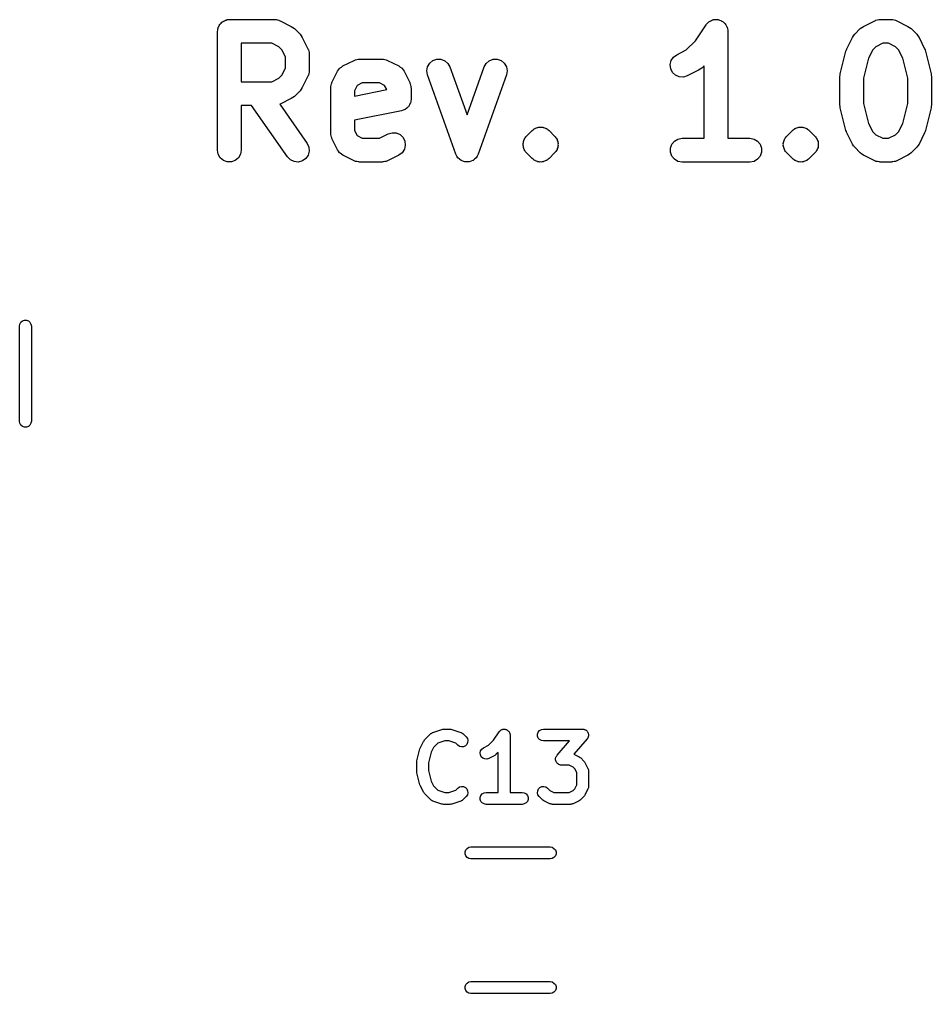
# Model space of a CAD drawing. Extents: x 76 to 223, y -93 to -41.
# Drawn here: x 168.8 to 180.31, y -53.42 to -41.13 of the extents above; entities that cross this region are included whole.
import ezdxf

# ---------------------------------------------------------------- set-up
doc = ezdxf.new("R2010")
doc.units = 0
doc.header["$MEASUREMENT"] = 0
doc.layers.add('BLACK', color=7, linetype='CONTINUOUS')

msp = doc.modelspace()

# ---------------------------------------------------------------- linework, layer by layer
at = {"layer": 'Black'}
for p, q in [((171.329, -41.1935), (171.335, -41.1822)), ((171.335, -41.1822), (171.345, -41.1737)), ((171.345, -41.1737), (171.354, -41.1637)), ((171.354, -41.1637), (171.365, -41.1571)), ((171.365, -41.1571), (171.375, -41.1487)), ((171.375, -41.1487), (171.387, -41.1442)), ((171.387, -41.1442), (171.399, -41.1376)), ((171.399, -41.1376), (171.412, -41.1353)), ((171.412, -41.1353), (171.424, -41.1308)), ((171.424, -41.1308), (171.437, -41.1308)), ((171.437, -41.1308), (171.45, -41.1286)), ((171.45, -41.1286), (172.021, -41.1286)), ((172.021, -41.1286), (172.03, -41.1301)), ((172.03, -41.1301), (172.039, -41.1296)), ((172.039, -41.1296), (172.055, -41.1346)), ((172.055, -41.1346), (172.073, -41.1376)), ((172.073, -41.1376), (172.08, -41.1419)), ((172.08, -41.1419), (172.089, -41.1444)), ((172.089, -41.1444), (172.231, -41.2158)), ((177.468, -41.1954), (177.474, -41.1894)), ((177.474, -41.1894), (177.478, -41.1822)), ((177.478, -41.1822), (177.492, -41.1706)), ((177.492, -41.1706), (177.504, -41.1577)), ((177.504, -41.1577), (177.511, -41.154)), ((177.511, -41.154), (177.518, -41.1487)), ((177.518, -41.1487), (177.535, -41.1425)), ((177.535, -41.1425), (177.551, -41.1346)), ((177.551, -41.1346), (177.559, -41.1337)), ((177.559, -41.1337), (177.567, -41.1308)), ((177.567, -41.1308), (177.585, -41.1308)), ((177.585, -41.1308), (177.603, -41.1289)), ((177.603, -41.1289), (177.611, -41.1308)), ((177.611, -41.1308), (177.619, -41.1308)), ((177.619, -41.1308), (177.636, -41.137)), ((177.636, -41.137), (177.653, -41.1412)), ((177.653, -41.1412), (177.66, -41.1458)), ((177.66, -41.1458), (177.668, -41.1487)), ((177.668, -41.1487), (177.682, -41.1602)), ((177.682, -41.1602), (177.696, -41.1701)), ((177.696, -41.1701), (177.701, -41.1768)), ((177.701, -41.1768), (177.708, -41.1822)), ((177.708, -41.1822), (177.717, -41.1977)), ((179.454, -41.2158), (179.597, -41.1444)), ((179.597, -41.1444), (179.605, -41.1419)), ((179.605, -41.1419), (179.613, -41.1376)), ((179.613, -41.1376), (179.63, -41.1346)), ((179.63, -41.1346), (179.647, -41.1296)), ((179.647, -41.1296), (179.656, -41.1301)), ((179.656, -41.1301), (179.664, -41.1286)), ((179.664, -41.1286), (179.807, -41.1286)), ((179.807, -41.1286), (179.816, -41.1301)), ((179.816, -41.1301), (179.824, -41.1296)), ((179.824, -41.1296), (179.841, -41.1346)), ((179.841, -41.1346), (179.858, -41.1376)), ((179.858, -41.1376), (179.866, -41.1419)), ((179.866, -41.1419), (179.874, -41.1444)), ((179.874, -41.1444), (180.017, -41.2158)), ((171.3, -41.2786), (171.302, -41.2656)), ((171.3, -42.7786), (171.3, -41.2786)), ((171.302, -41.2525), (171.307, -41.2402)), ((171.302, -41.2656), (171.302, -41.2525)), ((171.307, -41.2402), (171.309, -41.2273)), ((171.309, -41.2273), (171.316, -41.2159)), ((171.316, -41.2159), (171.32, -41.2036)), ((171.32, -41.2036), (171.329, -41.1935)), ((172.231, -41.2158), (172.251, -41.2301)), ((172.251, -41.2301), (172.27, -41.2439)), ((172.27, -41.2439), (172.342, -41.3154)), ((172.342, -41.3154), (172.356, -41.3351)), ((177.333, -41.3973), (177.468, -41.1954)), ((177.717, -41.1977), (177.727, -41.2121)), ((177.727, -41.2121), (177.73, -41.2201)), ((177.73, -41.2201), (177.734, -41.2273)), ((177.734, -41.2273), (177.737, -41.2449)), ((177.737, -41.2449), (177.742, -41.2621)), ((177.742, -41.2621), (177.741, -41.2704)), ((177.741, -41.2704), (177.743, -41.2786)), ((177.743, -41.2786), (177.743, -42.6286)), ((179.33, -41.335), (179.344, -41.3154)), ((179.344, -41.3154), (179.415, -41.2439)), ((179.415, -41.2439), (179.435, -41.2301)), ((179.435, -41.2301), (179.454, -41.2158)), ((180.017, -41.2158), (180.036, -41.2301)), ((180.036, -41.2301), (180.056, -41.2439)), ((180.056, -41.2439), (180.127, -41.3154)), ((180.127, -41.3154), (180.141, -41.335)), ((171.6, -41.4286), (171.6, -41.9143)), ((171.986, -41.4286), (171.6, -41.4286)), ((172.075, -41.4733), (171.986, -41.4286)), ((172.356, -41.3351), (172.37, -41.3543)), ((172.37, -41.3543), (172.441, -41.4972)), ((177.218, -41.5124), (177.333, -41.3973)), ((179.244, -41.4972), (179.316, -41.3543)), ((179.316, -41.3543), (179.33, -41.335)), ((179.7, -41.4286), (179.61, -41.4733)), ((179.772, -41.4286), (179.7, -41.4286)), ((179.861, -41.4733), (179.772, -41.4286)), ((180.141, -41.335), (180.156, -41.3543)), ((180.156, -41.3543), (180.227, -41.4972)), ((172.112, -41.5103), (172.075, -41.4733)), ((172.157, -41.5997), (172.112, -41.5103)), ((172.441, -41.4972), (172.444, -41.5055)), ((172.444, -41.5055), (172.448, -41.513)), ((172.448, -41.513), (172.451, -41.5303)), ((172.451, -41.5303), (172.456, -41.5471)), ((172.456, -41.5471), (172.456, -41.5558)), ((172.456, -41.5558), (172.457, -41.5643)), ((177.097, -41.573), (177.218, -41.5124)), ((179.162, -41.8136), (179.233, -41.5279)), ((179.233, -41.5279), (179.24, -41.5129)), ((179.24, -41.5129), (179.244, -41.4972)), ((179.573, -41.5103), (179.52, -41.6166)), ((179.61, -41.4733), (179.573, -41.5103)), ((179.898, -41.5103), (179.861, -41.4733)), ((179.951, -41.6166), (179.898, -41.5103)), ((180.227, -41.4972), (180.232, -41.5129)), ((180.232, -41.5129), (180.238, -41.5279)), ((180.238, -41.5279), (180.31, -41.8136)), ((172.157, -41.7432), (172.157, -41.5997)), ((172.457, -41.5643), (172.457, -41.7786)), ((172.883, -41.7158), (173.026, -41.6444)), ((173.026, -41.6444), (173.034, -41.6419)), ((173.034, -41.6419), (173.042, -41.6376)), ((173.042, -41.6376), (173.059, -41.6346)), ((173.059, -41.6346), (173.076, -41.6296)), ((173.076, -41.6296), (173.084, -41.6301)), ((173.084, -41.6301), (173.093, -41.6286)), ((173.093, -41.6286), (173.379, -41.6286)), ((173.379, -41.6286), (173.387, -41.6301)), ((173.387, -41.6301), (173.396, -41.6296)), ((173.396, -41.6296), (173.413, -41.6346)), ((173.413, -41.6346), (173.43, -41.6376)), ((173.43, -41.6376), (173.437, -41.6419)), ((173.437, -41.6419), (173.446, -41.6444)), ((173.446, -41.6444), (173.589, -41.7158)), ((173.952, -41.7264), (173.979, -41.6815)), ((173.979, -41.6815), (174.019, -41.6482)), ((174.019, -41.6482), (174.068, -41.6307)), ((174.068, -41.6307), (174.12, -41.631)), ((174.12, -41.631), (174.169, -41.6491)), ((174.169, -41.6491), (174.208, -41.6828)), ((174.208, -41.6828), (174.234, -41.7281)), ((174.666, -41.7281), (174.692, -41.6828)), ((174.692, -41.6828), (174.731, -41.6491)), ((174.731, -41.6491), (174.78, -41.631)), ((174.78, -41.631), (174.832, -41.6307)), ((174.832, -41.6307), (174.881, -41.6482)), ((174.881, -41.6482), (174.921, -41.6815)), ((174.921, -41.6815), (174.948, -41.7264)), ((177.015, -41.6982), (177.027, -41.6475)), ((177.027, -41.6475), (177.055, -41.604)), ((177.055, -41.604), (177.097, -41.573)), ((179.52, -41.6166), (179.457, -41.8685)), ((180.014, -41.8685), (179.951, -41.6166)), ((172.112, -41.8326), (172.157, -41.7432)), ((172.456, -41.7957), (172.451, -41.8126)), ((172.457, -41.7786), (172.456, -41.7871)), ((172.456, -41.7871), (172.456, -41.7957)), ((172.744, -41.9258), (172.816, -41.7829)), ((172.816, -41.7829), (172.829, -41.7652)), ((172.829, -41.7652), (172.841, -41.7469)), ((172.841, -41.7469), (172.844, -41.7444)), ((172.844, -41.7444), (172.847, -41.7411)), ((172.847, -41.7411), (172.865, -41.729)), ((172.865, -41.729), (172.883, -41.7158)), ((173.589, -41.7158), (173.606, -41.7289)), ((173.606, -41.7289), (173.625, -41.7411)), ((173.625, -41.7411), (173.627, -41.7444)), ((173.627, -41.7444), (173.63, -41.7469)), ((173.63, -41.7469), (173.642, -41.7652)), ((173.642, -41.7652), (173.656, -41.7829)), ((173.656, -41.7829), (173.727, -41.9258)), ((173.943, -41.7777), (173.952, -41.7264)), ((173.952, -41.829), (173.943, -41.7777)), ((174.234, -41.7281), (174.45, -42.3326)), ((174.45, -42.3326), (174.666, -41.7281)), ((174.948, -41.7264), (174.957, -41.7777)), ((174.957, -41.7777), (174.948, -41.829)), ((177.021, -41.7499), (177.015, -41.6982)), ((177.044, -41.7965), (177.021, -41.7499)), ((177.082, -41.8323), (177.044, -41.7965)), ((177.374, -41.7699), (177.231, -41.8413)), ((177.394, -41.7556), (177.374, -41.7699)), ((177.413, -41.7418), (177.394, -41.7556)), ((177.443, -41.7121), (177.413, -41.7418)), ((177.443, -42.6286), (177.443, -41.7121)), ((171.6, -41.9143), (171.986, -41.9143)), ((171.986, -41.9143), (172.075, -41.8696)), ((172.075, -41.8696), (172.112, -41.8326)), ((172.441, -41.8457), (172.37, -41.9885)), ((172.444, -41.8374), (172.441, -41.8457)), ((172.448, -41.8299), (172.444, -41.8374)), ((172.451, -41.8126), (172.448, -41.8299)), ((172.742, -41.9341), (172.744, -41.9258)), ((173.128, -41.9286), (173.062, -41.9618)), ((173.343, -41.9286), (173.128, -41.9286)), ((173.41, -41.9618), (173.343, -41.9286)), ((173.727, -41.9258), (173.729, -41.9341)), ((174.309, -42.829), (173.952, -41.829)), ((174.948, -41.829), (174.591, -42.829)), ((177.129, -41.853), (177.082, -41.8323)), ((177.181, -41.8562), (177.129, -41.853)), ((177.231, -41.8413), (177.181, -41.8562)), ((179.157, -41.85), (179.16, -41.8319)), ((179.157, -42.2071), (179.157, -41.85)), ((179.16, -41.8319), (179.162, -41.8136)), ((179.457, -41.8685), (179.457, -42.1887)), ((180.014, -42.1887), (180.014, -41.8685)), ((180.31, -41.8136), (180.311, -41.8319)), ((180.311, -41.8319), (180.314, -41.85)), ((180.314, -41.85), (180.314, -42.2071)), ((172.342, -42.0275), (172.27, -42.0989)), ((172.356, -42.0078), (172.342, -42.0275)), ((172.37, -41.9885), (172.356, -42.0078)), ((172.729, -41.9929), (172.73, -41.9843)), ((172.729, -42.5643), (172.729, -41.9929)), ((172.73, -41.9757), (172.735, -41.9589)), ((172.73, -41.9843), (172.73, -41.9757)), ((172.735, -41.9589), (172.738, -41.9416)), ((172.738, -41.9416), (172.742, -41.9341)), ((173.062, -41.9618), (173.029, -42.0283)), ((173.029, -42.0956), (173.436, -42.0142)), ((173.029, -42.0283), (173.029, -42.0956)), ((173.436, -42.0142), (173.41, -41.9618)), ((173.729, -41.9341), (173.734, -41.9416)), ((173.734, -41.9416), (173.737, -41.9589)), ((173.737, -41.9589), (173.742, -41.9757)), ((173.742, -41.9757), (173.741, -41.9843)), ((173.741, -41.9843), (173.743, -41.9929)), ((173.743, -41.9929), (173.743, -42.1357)), ((172.231, -42.127), (172.089, -42.1985)), ((172.251, -42.1127), (172.231, -42.127)), ((172.27, -42.0989), (172.251, -42.1127)), ((173.739, -42.1597), (173.735, -42.1838)), ((173.743, -42.1357), (173.739, -42.1597)), ((171.729, -42.2143), (171.6, -42.2143)), ((171.6, -42.2143), (171.6, -42.7786)), ((172.184, -42.8646), (171.729, -42.2143)), ((172.089, -42.1985), (172.085, -42.1995)), ((172.085, -42.1995), (172.43, -42.6926)), ((173.622, -42.2828), (173.029, -42.4015)), ((173.645, -42.2739), (173.622, -42.2828)), ((173.668, -42.2656), (173.645, -42.2739)), ((173.669, -42.2645), (173.668, -42.2656)), ((173.671, -42.2639), (173.669, -42.2645)), ((173.689, -42.2478), (173.671, -42.2639)), ((173.708, -42.2321), (173.689, -42.2478)), ((173.709, -42.2306), (173.708, -42.2321)), ((173.71, -42.2295), (173.709, -42.2306)), ((173.722, -42.2081), (173.71, -42.2295)), ((173.734, -42.187), (173.722, -42.2081)), ((173.735, -42.1838), (173.734, -42.1853)), ((173.734, -42.1853), (173.734, -42.187)), ((179.16, -42.2252), (179.157, -42.2071)), ((179.162, -42.2435), (179.16, -42.2252)), ((179.233, -42.5292), (179.162, -42.2435)), ((179.457, -42.1887), (179.52, -42.4405)), ((179.951, -42.4405), (180.014, -42.1887)), ((180.31, -42.2435), (180.238, -42.5292)), ((180.311, -42.2252), (180.31, -42.2435)), ((180.314, -42.2071), (180.311, -42.2252)), ((173.029, -42.4015), (173.029, -42.5289)), ((173.029, -42.5289), (173.062, -42.5953)), ((175.201, -42.6011), (175.273, -42.5296)), ((175.273, -42.5296), (175.283, -42.5221)), ((175.283, -42.5221), (175.293, -42.5128)), ((175.293, -42.5128), (175.299, -42.5101)), ((175.299, -42.5101), (175.304, -42.5058)), ((175.304, -42.5058), (175.31, -42.5036)), ((175.31, -42.5036), (175.315, -42.4998)), ((175.315, -42.4998), (175.328, -42.4964)), ((175.328, -42.4964), (175.34, -42.4908)), ((175.34, -42.4908), (175.346, -42.4902)), ((175.346, -42.4902), (175.353, -42.488)), ((175.353, -42.488), (175.359, -42.488)), ((175.359, -42.488), (175.365, -42.4863)), ((175.365, -42.4863), (175.379, -42.4874)), ((175.379, -42.4874), (175.392, -42.4863)), ((175.392, -42.4863), (175.398, -42.488)), ((175.398, -42.488), (175.405, -42.488)), ((175.405, -42.488), (175.411, -42.4902)), ((175.411, -42.4902), (175.417, -42.4908)), ((175.417, -42.4908), (175.429, -42.4964)), ((175.429, -42.4964), (175.442, -42.4998)), ((175.442, -42.4998), (175.447, -42.5036)), ((175.447, -42.5036), (175.454, -42.5058)), ((175.454, -42.5058), (175.459, -42.5101)), ((175.459, -42.5101), (175.465, -42.5128)), ((175.465, -42.5128), (175.474, -42.5221)), ((175.474, -42.5221), (175.485, -42.5296)), ((175.485, -42.5296), (175.556, -42.6011)), ((178.487, -42.6011), (178.558, -42.5296)), ((178.558, -42.5296), (178.569, -42.5221)), ((178.569, -42.5221), (178.578, -42.5128)), ((178.578, -42.5128), (178.584, -42.5101)), ((178.584, -42.5101), (178.589, -42.5058)), ((178.589, -42.5058), (178.595, -42.5036)), ((178.595, -42.5036), (178.601, -42.4998)), ((178.601, -42.4998), (178.614, -42.4964)), ((178.614, -42.4964), (178.625, -42.4908)), ((178.625, -42.4908), (178.632, -42.4902)), ((178.632, -42.4902), (178.638, -42.488)), ((178.638, -42.488), (178.645, -42.488)), ((178.645, -42.488), (178.651, -42.4863)), ((178.651, -42.4863), (178.664, -42.4874)), ((178.664, -42.4874), (178.677, -42.4863)), ((178.677, -42.4863), (178.684, -42.488)), ((178.684, -42.488), (178.69, -42.488)), ((178.69, -42.488), (178.697, -42.4902)), ((178.697, -42.4902), (178.703, -42.4908)), ((178.703, -42.4908), (178.715, -42.4964)), ((178.715, -42.4964), (178.728, -42.4998)), ((178.728, -42.4998), (178.733, -42.5036)), ((178.733, -42.5036), (178.739, -42.5058)), ((178.739, -42.5058), (178.744, -42.5101)), ((178.744, -42.5101), (178.75, -42.5128)), ((178.75, -42.5128), (178.76, -42.5221)), ((178.76, -42.5221), (178.77, -42.5296)), ((178.77, -42.5296), (178.842, -42.6011)), ((179.24, -42.5442), (179.233, -42.5292)), ((179.244, -42.5599), (179.24, -42.5442)), ((179.52, -42.4405), (179.573, -42.5469)), ((179.898, -42.5469), (179.951, -42.4405)), ((180.232, -42.5442), (180.227, -42.5599)), ((180.238, -42.5292), (180.232, -42.5442)), ((172.73, -42.5728), (172.729, -42.5643)), ((172.73, -42.5814), (172.73, -42.5728)), ((172.735, -42.5983), (172.73, -42.5814)), ((172.738, -42.6156), (172.735, -42.5983)), ((172.742, -42.6231), (172.738, -42.6156)), ((172.744, -42.6314), (172.742, -42.6231)), ((172.816, -42.7742), (172.744, -42.6314)), ((173.062, -42.5953), (173.128, -42.6286)), ((173.128, -42.6286), (173.343, -42.6286)), ((173.343, -42.6286), (173.454, -42.573)), ((173.454, -42.573), (173.504, -42.5581)), ((173.504, -42.5581), (173.556, -42.5612)), ((173.556, -42.5612), (173.604, -42.582)), ((173.604, -42.582), (173.642, -42.6178)), ((173.642, -42.6178), (173.665, -42.6644)), ((173.665, -42.6644), (173.671, -42.7161)), ((175.161, -42.6814), (175.162, -42.6683)), ((175.162, -42.6683), (175.168, -42.6564)), ((175.168, -42.6564), (175.171, -42.6437)), ((175.171, -42.6437), (175.179, -42.633)), ((175.179, -42.633), (175.184, -42.6211)), ((175.184, -42.6211), (175.194, -42.6118)), ((175.194, -42.6118), (175.201, -42.6011)), ((175.556, -42.6011), (175.564, -42.6118)), ((175.564, -42.6118), (175.573, -42.6211)), ((175.573, -42.6211), (175.578, -42.633)), ((175.578, -42.633), (175.586, -42.6438)), ((175.586, -42.6438), (175.589, -42.6564)), ((175.589, -42.6564), (175.595, -42.6683)), ((175.595, -42.6683), (175.596, -42.6814)), ((177.034, -42.7036), (177.068, -42.6637)), ((177.068, -42.6637), (177.113, -42.6376)), ((177.113, -42.6376), (177.164, -42.6286)), ((177.164, -42.6286), (177.443, -42.6286)), ((177.743, -42.6286), (178.021, -42.6286)), ((178.021, -42.6286), (178.073, -42.6376)), ((178.073, -42.6376), (178.118, -42.6637)), ((178.118, -42.6637), (178.151, -42.7036)), ((178.447, -42.6814), (178.448, -42.6683)), ((178.448, -42.6683), (178.454, -42.6564)), ((178.454, -42.6564), (178.457, -42.6437)), ((178.457, -42.6437), (178.464, -42.633)), ((178.464, -42.633), (178.47, -42.6211)), ((178.47, -42.6211), (178.479, -42.6118)), ((178.479, -42.6118), (178.487, -42.6011)), ((178.842, -42.6011), (178.849, -42.6118)), ((178.849, -42.6118), (178.859, -42.6211)), ((178.859, -42.6211), (178.864, -42.633)), ((178.864, -42.633), (178.872, -42.6438)), ((178.872, -42.6438), (178.875, -42.6564)), ((178.875, -42.6564), (178.881, -42.6683)), ((178.881, -42.6683), (178.882, -42.6814)), ((179.316, -42.7028), (179.244, -42.5599)), ((179.573, -42.5469), (179.61, -42.5839)), ((179.61, -42.5839), (179.7, -42.6286)), ((179.7, -42.6286), (179.772, -42.6286)), ((179.772, -42.6286), (179.861, -42.5839)), ((179.861, -42.5839), (179.898, -42.5469)), ((180.227, -42.5599), (180.156, -42.7028)), ((171.309, -42.8299), (171.3, -42.7786)), ((171.6, -42.7786), (171.591, -42.8299)), ((172.43, -42.6926), (172.452, -42.7398)), ((172.452, -42.7398), (172.457, -42.7917)), ((172.829, -42.7919), (172.816, -42.7742)), ((173.659, -42.7668), (173.63, -42.8103)), ((173.671, -42.7161), (173.659, -42.7668)), ((175.158, -42.6941), (175.161, -42.6814)), ((175.159, -42.7071), (175.158, -42.6941)), ((175.158, -42.7202), (175.159, -42.7071)), ((175.161, -42.7329), (175.158, -42.7202)), ((175.162, -42.746), (175.161, -42.7329)), ((175.168, -42.7579), (175.162, -42.746)), ((175.171, -42.7705), (175.168, -42.7579)), ((175.179, -42.7813), (175.171, -42.7705)), ((175.184, -42.7932), (175.179, -42.7813)), ((175.578, -42.7813), (175.573, -42.7932)), ((175.586, -42.7705), (175.578, -42.7813)), ((175.589, -42.7579), (175.586, -42.7705)), ((175.595, -42.746), (175.589, -42.7579)), ((175.596, -42.7329), (175.595, -42.746)), ((175.596, -42.6814), (175.599, -42.6941)), ((175.599, -42.7202), (175.596, -42.7329)), ((175.599, -42.6941), (175.598, -42.7071)), ((175.598, -42.7071), (175.599, -42.7202)), ((177.017, -42.7525), (177.034, -42.7036)), ((177.017, -42.8046), (177.017, -42.7525)), ((178.151, -42.7036), (178.169, -42.7525)), ((178.169, -42.7525), (178.169, -42.8046)), ((178.443, -42.6941), (178.447, -42.6814)), ((178.445, -42.7071), (178.443, -42.6941)), ((178.443, -42.7202), (178.445, -42.7071)), ((178.447, -42.7329), (178.443, -42.7202)), ((178.448, -42.746), (178.447, -42.7329)), ((178.454, -42.7579), (178.448, -42.746)), ((178.457, -42.7705), (178.454, -42.7579)), ((178.464, -42.7813), (178.457, -42.7705)), ((178.47, -42.7932), (178.464, -42.7813)), ((178.864, -42.7813), (178.859, -42.7932)), ((178.872, -42.7705), (178.864, -42.7813)), ((178.875, -42.7579), (178.872, -42.7705)), ((178.881, -42.746), (178.875, -42.7579)), ((178.882, -42.7329), (178.881, -42.746)), ((178.882, -42.6814), (178.885, -42.6941)), ((178.885, -42.7202), (178.882, -42.7329)), ((178.885, -42.6941), (178.884, -42.7071)), ((178.884, -42.7071), (178.885, -42.7202)), ((179.33, -42.7221), (179.316, -42.7028)), ((179.344, -42.7418), (179.33, -42.7221)), ((179.415, -42.8132), (179.344, -42.7418)), ((180.127, -42.7418), (180.056, -42.8132)), ((180.141, -42.7221), (180.127, -42.7418)), ((180.156, -42.7028), (180.141, -42.7221)), ((171.335, -42.875), (171.309, -42.8299)), ((171.375, -42.9085), (171.335, -42.875)), ((171.424, -42.9263), (171.375, -42.9085)), ((171.525, -42.9085), (171.476, -42.9263)), ((171.565, -42.875), (171.525, -42.9085)), ((171.591, -42.8299), (171.565, -42.875)), ((172.221, -42.9014), (172.184, -42.8646)), ((172.268, -42.9235), (172.221, -42.9014)), ((172.413, -42.8847), (172.371, -42.9145)), ((172.443, -42.842), (172.413, -42.8847)), ((172.457, -42.7917), (172.443, -42.842)), ((172.841, -42.8103), (172.829, -42.7919)), ((172.844, -42.8127), (172.841, -42.8103)), ((172.847, -42.8161), (172.844, -42.8127)), ((172.865, -42.8282), (172.847, -42.8161)), ((172.883, -42.8413), (172.865, -42.8282)), ((173.026, -42.9127), (172.883, -42.8413)), ((173.034, -42.9152), (173.026, -42.9127)), ((173.446, -42.9127), (173.437, -42.9152)), ((173.589, -42.8413), (173.446, -42.9127)), ((173.63, -42.8103), (173.589, -42.8413)), ((174.309, -42.8298), (174.309, -42.829)), ((174.309, -42.8307), (174.309, -42.8298)), ((174.322, -42.8525), (174.309, -42.8307)), ((174.335, -42.8743), (174.322, -42.8525)), ((174.335, -42.8749), (174.335, -42.8743)), ((174.336, -42.8757), (174.335, -42.8749)), ((174.355, -42.8917), (174.336, -42.8757)), ((174.374, -42.908), (174.355, -42.8917)), ((174.375, -42.9083), (174.374, -42.908)), ((174.376, -42.9089), (174.375, -42.9083)), ((174.399, -42.9174), (174.376, -42.9089)), ((174.524, -42.9089), (174.501, -42.9174)), ((174.525, -42.9083), (174.524, -42.9089)), ((174.526, -42.908), (174.525, -42.9083)), ((174.545, -42.8917), (174.526, -42.908)), ((174.564, -42.8757), (174.545, -42.8917)), ((174.565, -42.8749), (174.564, -42.8757)), ((174.578, -42.8525), (174.565, -42.8743)), ((174.565, -42.8743), (174.565, -42.8749)), ((174.591, -42.8307), (174.578, -42.8525)), ((174.591, -42.829), (174.591, -42.8298)), ((174.591, -42.8298), (174.591, -42.8307)), ((175.194, -42.8025), (175.184, -42.7932)), ((175.201, -42.8132), (175.194, -42.8025)), ((175.273, -42.8846), (175.201, -42.8132)), ((175.283, -42.8922), (175.273, -42.8846)), ((175.293, -42.9014), (175.283, -42.8922)), ((175.299, -42.9042), (175.293, -42.9014)), ((175.304, -42.9085), (175.299, -42.9042)), ((175.31, -42.9107), (175.304, -42.9085)), ((175.315, -42.9145), (175.31, -42.9107)), ((175.447, -42.9107), (175.442, -42.9145)), ((175.454, -42.9085), (175.447, -42.9107)), ((175.459, -42.9042), (175.454, -42.9085)), ((175.465, -42.9014), (175.459, -42.9042)), ((175.474, -42.8922), (175.465, -42.9014)), ((175.485, -42.8846), (175.474, -42.8922)), ((175.556, -42.8132), (175.485, -42.8846)), ((175.564, -42.8025), (175.556, -42.8132)), ((175.573, -42.7932), (175.564, -42.8025)), ((177.034, -42.8536), (177.017, -42.8046)), ((177.068, -42.8935), (177.034, -42.8536)), ((177.113, -42.9195), (177.068, -42.8935)), ((178.118, -42.8935), (178.073, -42.9195)), ((178.151, -42.8536), (178.118, -42.8935)), ((178.169, -42.8046), (178.151, -42.8536)), ((178.479, -42.8025), (178.47, -42.7932)), ((178.487, -42.8132), (178.479, -42.8025)), ((178.558, -42.8846), (178.487, -42.8132)), ((178.569, -42.8922), (178.558, -42.8846)), ((178.578, -42.9014), (178.569, -42.8922)), ((178.584, -42.9042), (178.578, -42.9014)), ((178.589, -42.9085), (178.584, -42.9042)), ((178.595, -42.9107), (178.589, -42.9085)), ((178.601, -42.9145), (178.595, -42.9107)), ((178.733, -42.9107), (178.728, -42.9145)), ((178.739, -42.9085), (178.733, -42.9107)), ((178.744, -42.9042), (178.739, -42.9085)), ((178.75, -42.9014), (178.744, -42.9042)), ((178.76, -42.8922), (178.75, -42.9014)), ((178.77, -42.8846), (178.76, -42.8922)), ((178.842, -42.8132), (178.77, -42.8846)), ((178.849, -42.8025), (178.842, -42.8132)), ((178.859, -42.7932), (178.849, -42.8025)), ((179.435, -42.827), (179.415, -42.8132)), ((179.454, -42.8413), (179.435, -42.827)), ((179.597, -42.9127), (179.454, -42.8413)), ((179.605, -42.9152), (179.597, -42.9127)), ((179.874, -42.9127), (179.866, -42.9152)), ((180.017, -42.8413), (179.874, -42.9127)), ((180.036, -42.827), (180.017, -42.8413)), ((180.056, -42.8132), (180.036, -42.827)), ((171.476, -42.9263), (171.424, -42.9263)), ((172.32, -42.928), (172.268, -42.9235)), ((172.371, -42.9145), (172.32, -42.928)), ((173.042, -42.9195), (173.034, -42.9152)), ((173.059, -42.9226), (173.042, -42.9195)), ((173.076, -42.9276), (173.059, -42.9226)), ((173.084, -42.9271), (173.076, -42.9276)), ((173.093, -42.9286), (173.084, -42.9271)), ((173.379, -42.9286), (173.093, -42.9286)), ((173.387, -42.9271), (173.379, -42.9286)), ((173.396, -42.9276), (173.387, -42.9271)), ((173.413, -42.9226), (173.396, -42.9276)), ((173.43, -42.9195), (173.413, -42.9226)), ((173.437, -42.9152), (173.43, -42.9195)), ((174.423, -42.9261), (174.399, -42.9174)), ((174.424, -42.9261), (174.423, -42.9261)), ((174.425, -42.9264), (174.424, -42.9261)), ((174.45, -42.9263), (174.425, -42.9264)), ((174.475, -42.9264), (174.45, -42.9263)), ((174.476, -42.9261), (174.475, -42.9264)), ((174.477, -42.9261), (174.476, -42.9261)), ((174.501, -42.9174), (174.477, -42.9261)), ((175.328, -42.9179), (175.315, -42.9145)), ((175.34, -42.9235), (175.328, -42.9179)), ((175.346, -42.924), (175.34, -42.9235)), ((175.353, -42.9263), (175.346, -42.924)), ((175.359, -42.9263), (175.353, -42.9263)), ((175.365, -42.928), (175.359, -42.9263)), ((175.379, -42.9269), (175.365, -42.928)), ((175.392, -42.928), (175.379, -42.9269)), ((175.398, -42.9263), (175.392, -42.928)), ((175.405, -42.9263), (175.398, -42.9263)), ((175.411, -42.924), (175.405, -42.9263)), ((175.417, -42.9235), (175.411, -42.924)), ((175.429, -42.9179), (175.417, -42.9235)), ((175.442, -42.9145), (175.429, -42.9179)), ((177.164, -42.9286), (177.113, -42.9195)), ((178.021, -42.9286), (177.164, -42.9286)), ((178.073, -42.9195), (178.021, -42.9286)), ((178.614, -42.9179), (178.601, -42.9145)), ((178.625, -42.9235), (178.614, -42.9179)), ((178.632, -42.924), (178.625, -42.9235)), ((178.638, -42.9263), (178.632, -42.924)), ((178.645, -42.9263), (178.638, -42.9263)), ((178.651, -42.928), (178.645, -42.9263)), ((178.664, -42.9269), (178.651, -42.928)), ((178.677, -42.928), (178.664, -42.9269)), ((178.684, -42.9263), (178.677, -42.928)), ((178.69, -42.9263), (178.684, -42.9263)), ((178.697, -42.924), (178.69, -42.9263)), ((178.703, -42.9235), (178.697, -42.924)), ((178.715, -42.9179), (178.703, -42.9235)), ((178.728, -42.9145), (178.715, -42.9179)), ((179.613, -42.9195), (179.605, -42.9152)), ((179.63, -42.9226), (179.613, -42.9195)), ((179.647, -42.9276), (179.63, -42.9226)), ((179.656, -42.9271), (179.647, -42.9276)), ((179.664, -42.9286), (179.656, -42.9271)), ((179.807, -42.9286), (179.664, -42.9286)), ((179.816, -42.9271), (179.807, -42.9286)), ((179.824, -42.9276), (179.816, -42.9271)), ((179.841, -42.9226), (179.824, -42.9276)), ((179.858, -42.9195), (179.841, -42.9226)), ((179.866, -42.9152), (179.858, -42.9195)), ((168.8, -45), (168.805, -44.9743)), ((168.8, -46.2), (168.8, -45)), ((168.805, -44.9743), (168.818, -44.9518)), ((168.818, -44.9518), (168.838, -44.935)), ((168.838, -44.935), (168.862, -44.9261)), ((168.862, -44.9261), (168.888, -44.9261)), ((168.888, -44.9261), (168.912, -44.935)), ((168.912, -44.935), (168.932, -44.9518)), ((168.932, -44.9518), (168.945, -44.9743)), ((168.945, -44.9743), (168.95, -45)), ((168.95, -45), (168.95, -46.2)), ((168.805, -46.2257), (168.8, -46.2)), ((168.818, -46.2482), (168.805, -46.2257)), ((168.945, -46.2257), (168.932, -46.2482)), ((168.95, -46.2), (168.945, -46.2257)), ((168.838, -46.265), (168.818, -46.2482)), ((168.862, -46.2739), (168.838, -46.265)), ((168.888, -46.2739), (168.862, -46.2739)), ((168.912, -46.265), (168.888, -46.2739)), ((168.932, -46.2482), (168.912, -46.265)), ((173.914, -50.2232), (173.99, -50.147)), ((173.99, -50.147), (173.993, -50.1445)), ((173.993, -50.1445), (173.996, -50.1413)), ((173.996, -50.1413), (174.004, -50.1371)), ((174.004, -50.1371), (174.011, -50.132)), ((174.011, -50.132), (174.015, -50.1309)), ((174.015, -50.1309), (174.019, -50.1288)), ((174.019, -50.1288), (174.133, -50.0908)), ((174.133, -50.0908), (174.145, -50.089)), ((174.145, -50.089), (174.157, -50.0869)), ((174.157, -50.0869), (174.233, -50.0869)), ((174.233, -50.0869), (174.245, -50.089)), ((174.245, -50.089), (174.257, -50.0908)), ((174.257, -50.0908), (174.371, -50.1288)), ((174.371, -50.1288), (174.375, -50.1309)), ((174.375, -50.1309), (174.379, -50.132)), ((174.379, -50.132), (174.387, -50.1371)), ((174.387, -50.1371), (174.394, -50.1413)), ((174.394, -50.1413), (174.397, -50.1445)), ((174.397, -50.1445), (174.401, -50.147)), ((174.401, -50.147), (174.439, -50.1851)), ((174.785, -50.2284), (174.857, -50.1203)), ((174.857, -50.1203), (174.86, -50.1173)), ((174.86, -50.1173), (174.862, -50.1137)), ((174.862, -50.1137), (174.868, -50.1079)), ((174.868, -50.1079), (174.875, -50.1015)), ((174.875, -50.1015), (174.878, -50.0996)), ((174.878, -50.0996), (174.882, -50.097)), ((174.882, -50.097), (174.89, -50.0939)), ((174.89, -50.0939), (174.898, -50.0899)), ((174.898, -50.0899), (174.902, -50.0895)), ((174.902, -50.0895), (174.906, -50.088)), ((174.906, -50.088), (174.915, -50.088)), ((174.915, -50.088), (174.924, -50.0871)), ((174.924, -50.0871), (174.928, -50.088)), ((174.928, -50.088), (174.932, -50.088)), ((174.932, -50.088), (174.94, -50.0911)), ((174.94, -50.0911), (174.949, -50.0932)), ((174.949, -50.0932), (174.953, -50.0955)), ((174.953, -50.0955), (174.957, -50.097)), ((174.957, -50.097), (174.963, -50.1027)), ((174.963, -50.1027), (174.971, -50.1077)), ((174.971, -50.1077), (174.973, -50.111)), ((174.973, -50.111), (174.976, -50.1137)), ((174.976, -50.1137), (174.981, -50.1214)), ((174.981, -50.1214), (174.986, -50.1287)), ((174.986, -50.1287), (174.987, -50.1327)), ((174.987, -50.1327), (174.99, -50.1363)), ((174.99, -50.1363), (174.991, -50.1451)), ((174.991, -50.1451), (174.994, -50.1537)), ((174.994, -50.1537), (174.993, -50.1578)), ((174.993, -50.1578), (174.994, -50.1619)), ((174.994, -50.1619), (174.994, -50.8869)), ((175.34, -50.1489), (175.349, -50.1244)), ((175.34, -50.1749), (175.34, -50.1489)), ((175.349, -50.1244), (175.366, -50.1045)), ((175.366, -50.1045), (175.389, -50.0914)), ((175.389, -50.0914), (175.414, -50.0869)), ((175.414, -50.0869), (175.91, -50.0869)), ((175.91, -50.0869), (175.917, -50.0882)), ((175.917, -50.0882), (175.924, -50.0883)), ((175.924, -50.0883), (175.929, -50.0904)), ((175.929, -50.0904), (175.935, -50.0914)), ((175.935, -50.0914), (175.942, -50.0951)), ((175.942, -50.0951), (175.948, -50.0977)), ((175.948, -50.0977), (175.953, -50.1016)), ((175.953, -50.1016), (175.958, -50.1045)), ((175.958, -50.1045), (175.962, -50.1101)), ((175.962, -50.1101), (175.968, -50.1149)), ((175.968, -50.1149), (175.971, -50.12)), ((175.971, -50.12), (175.974, -50.1244)), ((175.974, -50.1244), (175.977, -50.1313)), ((175.977, -50.1313), (175.981, -50.1377)), ((175.981, -50.1377), (175.981, -50.1434)), ((175.981, -50.1434), (175.983, -50.1489)), ((175.983, -50.1489), (175.983, -50.1562)), ((175.983, -50.1562), (175.985, -50.1635)), ((175.985, -50.1635), (175.983, -50.1691)), ((175.983, -50.1691), (175.983, -50.1749)), ((173.861, -50.3188), (173.9, -50.2426)), ((173.9, -50.2426), (173.907, -50.233)), ((173.907, -50.233), (173.914, -50.2232)), ((174.083, -50.2656), (174.028, -50.3206)), ((174.169, -50.2369), (174.083, -50.2656)), ((174.221, -50.2369), (174.169, -50.2369)), ((174.307, -50.2656), (174.221, -50.2369)), ((174.333, -50.2911), (174.307, -50.2656)), ((174.354, -50.3061), (174.333, -50.2911)), ((174.447, -50.2811), (174.429, -50.2995)), ((174.439, -50.1851), (174.454, -50.2064)), ((174.458, -50.2575), (174.447, -50.2811)), ((174.454, -50.2064), (174.46, -50.2316)), ((174.46, -50.2316), (174.458, -50.2575)), ((174.657, -50.3234), (174.722, -50.2907)), ((174.722, -50.2907), (174.785, -50.2284)), ((175.349, -50.1994), (175.34, -50.1749)), ((175.366, -50.2194), (175.349, -50.1994)), ((175.389, -50.2324), (175.366, -50.2194)), ((175.414, -50.2369), (175.389, -50.2324)), ((175.744, -50.2369), (175.414, -50.2369)), ((175.586, -50.4173), (175.744, -50.2369)), ((175.966, -50.2113), (175.798, -50.4032)), ((175.97, -50.205), (175.966, -50.2113)), ((175.974, -50.1994), (175.97, -50.205)), ((175.976, -50.194), (175.974, -50.1994)), ((175.979, -50.189), (175.976, -50.194)), ((175.981, -50.1818), (175.979, -50.189)), ((175.983, -50.1749), (175.981, -50.1818)), ((173.818, -50.4866), (173.856, -50.3342)), ((173.856, -50.3342), (173.859, -50.3267)), ((173.859, -50.3267), (173.861, -50.3188)), ((173.999, -50.3786), (173.965, -50.514)), ((174.028, -50.3206), (173.999, -50.3786)), ((174.379, -50.3128), (174.354, -50.3061)), ((174.405, -50.3105), (174.379, -50.3128)), ((174.429, -50.2995), (174.405, -50.3105)), ((174.616, -50.386), (174.622, -50.3606)), ((174.619, -50.4119), (174.616, -50.386)), ((174.63, -50.4352), (174.619, -50.4119)), ((174.622, -50.3606), (174.636, -50.3389)), ((174.636, -50.3389), (174.657, -50.3234)), ((174.81, -50.4123), (174.8, -50.4195)), ((174.82, -50.4054), (174.81, -50.4123)), ((174.844, -50.3811), (174.82, -50.4054)), ((174.844, -50.8869), (174.844, -50.3811)), ((175.798, -50.4032), (175.867, -50.4377)), ((173.815, -50.5048), (173.817, -50.4957)), ((173.815, -50.619), (173.815, -50.5048)), ((173.817, -50.4957), (173.818, -50.4866)), ((173.965, -50.514), (173.965, -50.6098)), ((174.649, -50.4531), (174.63, -50.4352)), ((174.673, -50.4634), (174.649, -50.4531)), ((174.699, -50.465), (174.673, -50.4634)), ((174.724, -50.4576), (174.699, -50.465)), ((174.8, -50.4195), (174.724, -50.4576)), ((175.568, -50.4651), (175.569, -50.4594)), ((175.569, -50.4724), (175.568, -50.4651)), ((175.569, -50.4536), (175.572, -50.4468)), ((175.569, -50.4594), (175.569, -50.4536)), ((175.569, -50.4797), (175.569, -50.4724)), ((175.571, -50.4851), (175.569, -50.4797)), ((175.572, -50.4909), (175.571, -50.4851)), ((175.572, -50.4468), (175.573, -50.4396)), ((175.575, -50.4973), (175.572, -50.4909)), ((175.573, -50.4396), (175.576, -50.4346)), ((175.578, -50.5042), (175.575, -50.4973)), ((175.576, -50.4346), (175.578, -50.4292)), ((175.578, -50.4292), (175.583, -50.4235)), ((175.582, -50.5086), (175.578, -50.5042)), ((175.584, -50.5137), (175.582, -50.5086)), ((175.583, -50.4235), (175.586, -50.4173)), ((175.59, -50.5185), (175.584, -50.5137)), ((175.595, -50.5241), (175.59, -50.5185)), ((175.6, -50.527), (175.595, -50.5241)), ((175.604, -50.5308), (175.6, -50.527)), ((175.611, -50.5335), (175.604, -50.5308)), ((175.617, -50.5371), (175.611, -50.5335)), ((175.623, -50.5381), (175.617, -50.5371)), ((175.628, -50.5402), (175.623, -50.5381)), ((175.867, -50.4377), (175.877, -50.4448)), ((175.877, -50.4448), (175.886, -50.4517)), ((175.886, -50.4517), (175.924, -50.4898)), ((175.924, -50.4898), (175.931, -50.4997)), ((175.931, -50.4997), (175.939, -50.5093)), ((175.939, -50.5093), (175.977, -50.5855)), ((173.817, -50.6281), (173.815, -50.619)), ((173.818, -50.6372), (173.817, -50.6281)), ((173.856, -50.7896), (173.818, -50.6372)), ((173.965, -50.6098), (173.999, -50.7453)), ((175.636, -50.5404), (175.628, -50.5402)), ((175.643, -50.5417), (175.636, -50.5404)), ((175.739, -50.5417), (175.643, -50.5417)), ((175.789, -50.5664), (175.739, -50.5417)), ((175.81, -50.5873), (175.789, -50.5664)), ((175.835, -50.6368), (175.81, -50.5873)), ((175.835, -50.7918), (175.835, -50.6368)), ((175.977, -50.5855), (175.978, -50.5897)), ((175.978, -50.5897), (175.98, -50.5934)), ((175.98, -50.5934), (175.982, -50.602)), ((175.982, -50.602), (175.984, -50.6105)), ((175.984, -50.6105), (175.984, -50.6148)), ((175.984, -50.6148), (175.985, -50.619)), ((175.985, -50.619), (175.985, -50.8095)), ((173.999, -50.7453), (174.028, -50.8032)), ((173.859, -50.7971), (173.856, -50.7896)), ((173.861, -50.805), (173.859, -50.7971)), ((173.9, -50.8812), (173.861, -50.805)), ((173.907, -50.8908), (173.9, -50.8812)), ((173.914, -50.9007), (173.907, -50.8908)), ((173.99, -50.9768), (173.914, -50.9007)), ((174.028, -50.8032), (174.083, -50.8583)), ((174.083, -50.8583), (174.169, -50.8869)), ((174.169, -50.8869), (174.221, -50.8869)), ((174.221, -50.8869), (174.307, -50.8583)), ((174.307, -50.8583), (174.333, -50.8327)), ((174.333, -50.8327), (174.354, -50.8177)), ((174.354, -50.8177), (174.379, -50.811)), ((174.379, -50.811), (174.405, -50.8133)), ((174.405, -50.8133), (174.429, -50.8243)), ((174.429, -50.8243), (174.447, -50.8427)), ((174.447, -50.8427), (174.458, -50.8663)), ((174.46, -50.8922), (174.454, -50.9174)), ((174.458, -50.8663), (174.46, -50.8922)), ((174.626, -50.9244), (174.642, -50.9045)), ((174.642, -50.9045), (174.665, -50.8914)), ((174.665, -50.8914), (174.69, -50.8869)), ((174.69, -50.8869), (174.844, -50.8869)), ((174.994, -50.8869), (175.148, -50.8869)), ((175.148, -50.8869), (175.173, -50.8914)), ((175.173, -50.8914), (175.196, -50.9045)), ((175.196, -50.9045), (175.213, -50.9244)), ((175.34, -50.8922), (175.342, -50.8663)), ((175.346, -50.9174), (175.34, -50.8922)), ((175.342, -50.8663), (175.353, -50.8427)), ((175.353, -50.8427), (175.371, -50.8243)), ((175.371, -50.8243), (175.395, -50.8133)), ((175.395, -50.8133), (175.421, -50.811)), ((175.421, -50.811), (175.446, -50.8177)), ((175.446, -50.8177), (175.467, -50.8327)), ((175.467, -50.8327), (175.497, -50.8622)), ((175.497, -50.8622), (175.546, -50.8869)), ((175.546, -50.8869), (175.739, -50.8869)), ((175.739, -50.8869), (175.789, -50.8622)), ((175.789, -50.8622), (175.81, -50.8413)), ((175.81, -50.8413), (175.835, -50.7918)), ((175.977, -50.8431), (175.939, -50.9193)), ((175.978, -50.8389), (175.977, -50.8431)), ((175.98, -50.8352), (175.978, -50.8389)), ((175.982, -50.8265), (175.98, -50.8352)), ((175.984, -50.8181), (175.982, -50.8265)), ((175.985, -50.8095), (175.984, -50.8138)), ((175.984, -50.8138), (175.984, -50.8181)), ((173.993, -50.9793), (173.99, -50.9768)), ((173.996, -50.9826), (173.993, -50.9793)), ((174.004, -50.9867), (173.996, -50.9826)), ((174.011, -50.9918), (174.004, -50.9867)), ((174.015, -50.9929), (174.011, -50.9918)), ((174.019, -50.995), (174.015, -50.9929)), ((174.133, -51.0331), (174.019, -50.995)), ((174.371, -50.995), (174.257, -51.0331)), ((174.375, -50.9929), (174.371, -50.995)), ((174.379, -50.9918), (174.375, -50.9929)), ((174.387, -50.9867), (174.379, -50.9918)), ((174.394, -50.9826), (174.387, -50.9867)), ((174.397, -50.9793), (174.394, -50.9826)), ((174.401, -50.9768), (174.397, -50.9793)), ((174.439, -50.9387), (174.401, -50.9768)), ((174.454, -50.9174), (174.439, -50.9387)), ((174.617, -50.9489), (174.626, -50.9244)), ((174.617, -50.9749), (174.617, -50.9489)), ((174.626, -50.9994), (174.617, -50.9749)), ((174.642, -51.0194), (174.626, -50.9994)), ((174.665, -51.0324), (174.642, -51.0194)), ((175.196, -51.0194), (175.173, -51.0324)), ((175.213, -50.9994), (175.196, -51.0194)), ((175.213, -50.9244), (175.221, -50.9489)), ((175.221, -50.9749), (175.213, -50.9994)), ((175.221, -50.9489), (175.221, -50.9749)), ((175.361, -50.9387), (175.346, -50.9174)), ((175.399, -50.9768), (175.361, -50.9387)), ((175.409, -50.9837), (175.399, -50.9768)), ((175.419, -50.9909), (175.409, -50.9837)), ((175.495, -51.029), (175.419, -50.9909)), ((175.499, -51.0302), (175.495, -51.029)), ((175.791, -51.029), (175.787, -51.0302)), ((175.867, -50.9909), (175.791, -51.029)), ((175.877, -50.9837), (175.867, -50.9909)), ((175.886, -50.9768), (175.877, -50.9837)), ((175.924, -50.9387), (175.886, -50.9768)), ((175.931, -50.9289), (175.924, -50.9387)), ((175.939, -50.9193), (175.931, -50.9289)), ((174.145, -51.0348), (174.133, -51.0331)), ((174.157, -51.0369), (174.145, -51.0348)), ((174.233, -51.0369), (174.157, -51.0369)), ((174.245, -51.0348), (174.233, -51.0369)), ((174.257, -51.0331), (174.245, -51.0348)), ((174.69, -51.0369), (174.665, -51.0324)), ((175.148, -51.0369), (174.69, -51.0369)), ((175.173, -51.0324), (175.148, -51.0369)), ((175.503, -51.0324), (175.499, -51.0302)), ((175.512, -51.0339), (175.503, -51.0324)), ((175.52, -51.0364), (175.512, -51.0339)), ((175.524, -51.0362), (175.52, -51.0364)), ((175.529, -51.0369), (175.524, -51.0362)), ((175.757, -51.0369), (175.529, -51.0369)), ((175.761, -51.0362), (175.757, -51.0369)), ((175.766, -51.0364), (175.761, -51.0362)), ((175.774, -51.0339), (175.766, -51.0364)), ((175.783, -51.0324), (175.774, -51.0339)), ((175.787, -51.0302), (175.783, -51.0324)), ((174.426, -51.637), (174.435, -51.6125)), ((174.426, -51.663), (174.426, -51.637)), ((174.435, -51.6125), (174.452, -51.5925)), ((174.452, -51.5925), (174.474, -51.5795)), ((174.474, -51.5795), (174.5, -51.575)), ((174.5, -51.575), (175.5, -51.575)), ((175.5, -51.575), (175.526, -51.5795)), ((175.526, -51.5795), (175.548, -51.5925)), ((175.548, -51.5925), (175.565, -51.6125)), ((175.565, -51.6125), (175.574, -51.637)), ((175.574, -51.637), (175.574, -51.663)), ((174.435, -51.6875), (174.426, -51.663)), ((174.452, -51.7075), (174.435, -51.6875)), ((174.474, -51.7205), (174.452, -51.7075)), ((174.5, -51.725), (174.474, -51.7205)), ((175.5, -51.725), (174.5, -51.725)), ((175.526, -51.7205), (175.5, -51.725)), ((175.548, -51.7075), (175.526, -51.7205)), ((175.565, -51.6875), (175.548, -51.7075)), ((175.574, -51.663), (175.565, -51.6875)), ((174.426, -53.337), (174.435, -53.3125)), ((174.426, -53.363), (174.426, -53.337)), ((174.435, -53.3875), (174.426, -53.363)), ((174.435, -53.3125), (174.452, -53.2925)), ((174.452, -53.2925), (174.474, -53.2795)), ((174.474, -53.2795), (174.5, -53.275)), ((174.5, -53.275), (175.5, -53.275)), ((175.5, -53.275), (175.526, -53.2795)), ((175.526, -53.2795), (175.548, -53.2925)), ((175.548, -53.2925), (175.565, -53.3125)), ((175.565, -53.3125), (175.574, -53.337)), ((175.574, -53.363), (175.565, -53.3875)), ((175.574, -53.337), (175.574, -53.363)), ((174.452, -53.4075), (174.435, -53.3875)), ((174.474, -53.4205), (174.452, -53.4075)), ((174.5, -53.425), (174.474, -53.4205)), ((175.5, -53.425), (174.5, -53.425)), ((175.526, -53.4205), (175.5, -53.425)), ((175.548, -53.4075), (175.526, -53.4205)), ((175.565, -53.3875), (175.548, -53.4075))]:
    msp.add_line(p, q, dxfattribs=at)

doc.saveas('drawing.dxf')
